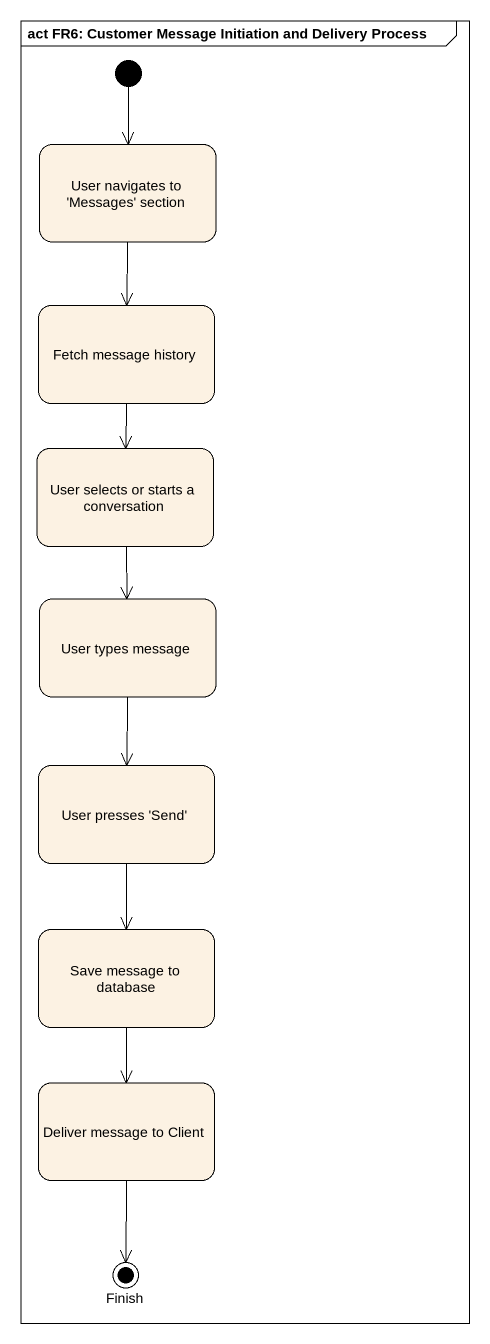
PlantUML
@startuml
mainframe act FR6: Customer Message Initiation and Delivery Process
hide empty description
state "User navigates to 'Messages' section" as User_navigates_to_Messages
state "Fetch message history" as Fetch_message_history
state "User selects or starts a conversation" as User_selects_or_starts_a
state "User types message" as User_types_message
state "User presses 'Send'" as User_presses_Send
state "Save message to database" as Save_message_to_database
state "Deliver message to Client" as Deliver_message_to_Client
state Finish <<end>>
[*] --> User_navigates_to_Messages
User_navigates_to_Messages --> Fetch_message_history
Fetch_message_history --> User_selects_or_starts_a
User_selects_or_starts_a --> User_types_message
User_types_message --> User_presses_Send
User_presses_Send --> Save_message_to_database
Save_message_to_database --> Deliver_message_to_Client
Deliver_message_to_Client --> Finish
@enduml
